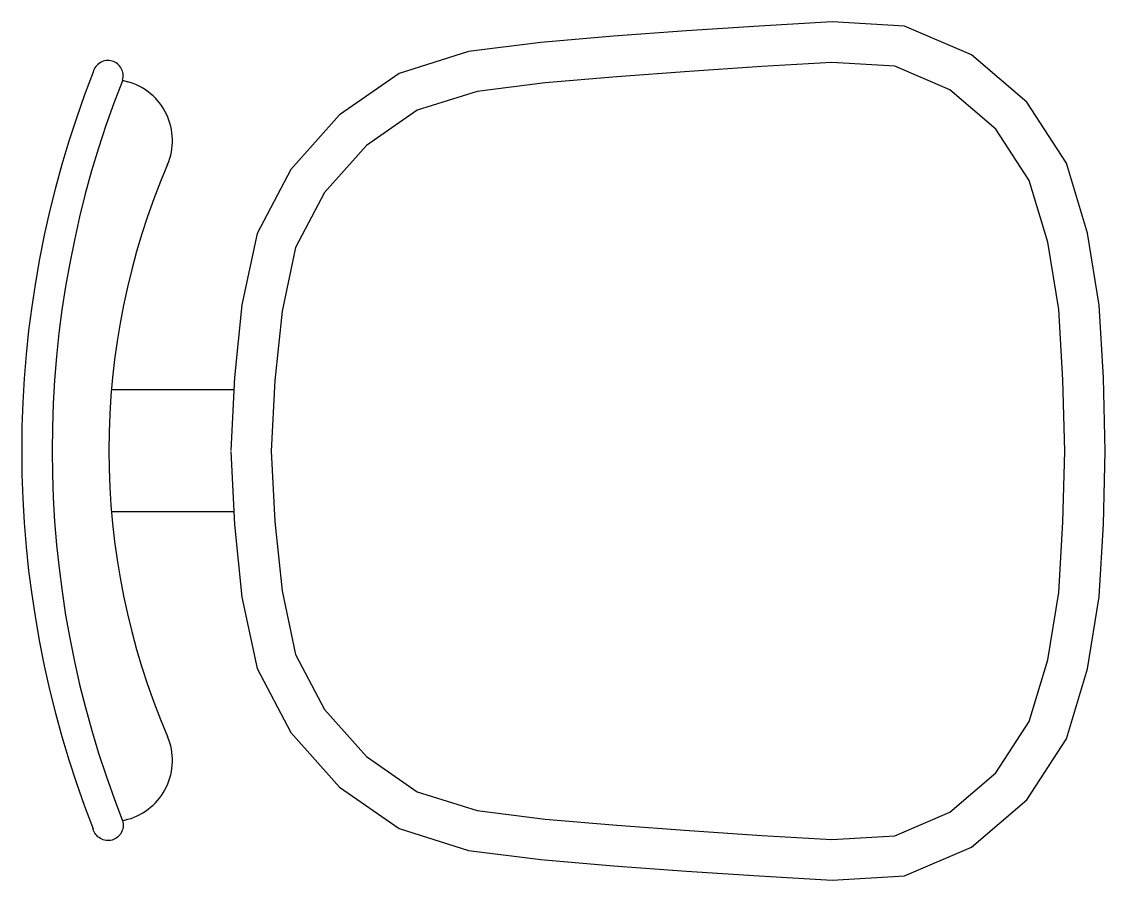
# Model space of a CAD drawing. Header units: millimetres. Extents: x -883.664 to -883.13, y 2732.224 to 2732.647.
import ezdxf

# ---------------------------------------------------------------- set-up
doc = ezdxf.new("R2010")
doc.units = ezdxf.units.MM
doc.header["$LTSCALE"] = 10
doc.layers.add('Móveis_cadeiras', color=2, linetype='Continuous')

msp = doc.modelspace()

# ---------------------------------------------------------------- linework, layer by layer
at = {"layer": 'Móveis_cadeiras'}
for p, q in [((-883.6137996730014, 2732.618265918981), (-883.6111941492171, 2732.617543343286)), ((-883.6192638969084, 2732.465933664126), (-883.559035586774, 2732.465933664126)), ((-883.6192638969083, 2732.405933664125), (-883.559035586774, 2732.405933664125)), ((-883.6137996730014, 2732.25360140927), (-883.6111941492171, 2732.254323984966))]:
    msp.add_line(p, q, dxfattribs=at)
msp.add_lwpolyline([(-883.5605106180332, 2732.435434287956), (-883.5586972190296, 2732.399514474869), (-883.5550046160038, 2732.363747387118), (-883.5475145089284, 2732.328624969974), (-883.5308263782463, 2732.296988956015), (-883.5069182804397, 2732.270172247601), (-883.4775654739093, 2732.249716778194), (-883.4433679649197, 2732.239039106376), (-883.4076940252284, 2732.234542148294), (-883.3718597331153, 2732.231478324838), (-883.3359901054595, 2732.228854352733), (-883.3001064967007, 2732.226427377883), (-883.2642059324049, 2732.224277574967), (-883.2284548282245, 2732.226458390645), (-883.1955411949618, 2732.240681094915), (-883.1682473265734, 2732.263891121563), (-883.1487308032, 2732.294013693474), (-883.1383522430725, 2732.328372166881), (-883.1325510780902, 2732.363848410215), (-883.1304224703583, 2732.399744503859), (-883.1295258516005, 2732.4356988631), (-883.1304224703583, 2732.471653222341), (-883.1325510780902, 2732.507549315985), (-883.1383522430725, 2732.543025559319), (-883.1487308032, 2732.577384032726), (-883.1682473265734, 2732.607506604636), (-883.1955411949618, 2732.630716631284), (-883.2284548282245, 2732.644939335555), (-883.2642059324049, 2732.647120151233), (-883.3001064967007, 2732.644970348317), (-883.3359901054595, 2732.642543373467), (-883.3718597331153, 2732.639919401361), (-883.4076940252284, 2732.636855577905), (-883.4433679649197, 2732.632358619824), (-883.4775654739093, 2732.621680948006), (-883.5069182804397, 2732.601225478599), (-883.5308263782463, 2732.574408770185), (-883.5475145089284, 2732.542772756226), (-883.5550046160038, 2732.507650339082), (-883.5586972190296, 2732.47188325133), (-883.5605106180332, 2732.435963438244)], dxfattribs=at)
for points in [[(-883.6137996730014, 2732.618265918981, 0.09597652276274968), (-883.6135596849892, 2732.621291299536, 0.09741387983438797), (-883.6144618980655, 2732.624142905931, 0.09951798981954652), (-883.6163789864903, 2732.626423483479, 0.1010586971850595), (-883.6189929354477, 2732.627757730663, 0.1010586971849473), (-883.6219207151207, 2732.627960340845, 0.0995179898195365), (-883.6247385649012, 2732.626992877875, 0.09741387983467965), (-883.6269805983162, 2732.625013248206, 0.09597652276289725), (-883.6283330746165, 2732.622296387958, 0.09597652276290856)], [(-883.6137996730014, 2732.25360140927, -0.09597652276274968), (-883.6135596849892, 2732.250576028715, -0.09741387983438797), (-883.6144618980655, 2732.247724422321, -0.09951798981954652), (-883.6163789864903, 2732.245443844772, -0.1010586971850595), (-883.6189929354477, 2732.244109597588, -0.1010586971849473), (-883.6219207151207, 2732.243906987406, -0.0995179898195365), (-883.6247385649012, 2732.244874450376, -0.09741387983467965), (-883.6269805983162, 2732.246854080046, -0.09597652276289725), (-883.6283330746165, 2732.249570940293, -0.09597652276290856)]]:
    msp.add_lwpolyline(points, format="xyb", dxfattribs=at)
at = {"layer": 'Móveis_cadeiras', "color": 1}
msp.add_lwpolyline([(-883.5404985042408, 2732.4356988631), (-883.538749100895, 2732.401046676202), (-883.5352205858815, 2732.366868968705), (-883.5285321845057, 2732.335505889274), (-883.5142746969098, 2732.308477692695), (-883.4935543886933, 2732.285236593877), (-883.4686607663921, 2732.267888653779), (-883.439103434873, 2732.258659809483), (-883.4055906154624, 2732.254435276241), (-883.3702782032436, 2732.251416073392), (-883.3345857093428, 2732.248805059158), (-883.2988339223358, 2732.246387000024), (-883.264217090088, 2732.244314069741), (-883.2331709231509, 2732.246207884468), (-883.2062195294285, 2732.257854174002), (-883.1834376582738, 2732.277227310454), (-883.1670568498989, 2732.302510096162), (-883.1578779551818, 2732.332897048319), (-883.1524550658662, 2732.366059997747), (-883.1504077032466, 2732.400586002335), (-883.1495320695191, 2732.4356988631), (-883.1504077032466, 2732.470811723865), (-883.1524550658662, 2732.505337728453), (-883.1578779551818, 2732.538500677881), (-883.1670568498989, 2732.568887630037), (-883.1834376582738, 2732.594170415746), (-883.2062195294285, 2732.613543552198), (-883.2331709231509, 2732.625189841731), (-883.264217090088, 2732.627083656458), (-883.2988339223358, 2732.625010726175), (-883.3345857093428, 2732.622592667041), (-883.3702782032436, 2732.619981652808), (-883.4055906154624, 2732.616962449959), (-883.439103434873, 2732.612737916717), (-883.4686607663921, 2732.603509072421), (-883.4935543886933, 2732.586161132323), (-883.5142746969098, 2732.562920033504), (-883.5285321845057, 2732.535891836925), (-883.5352205858815, 2732.504528757495), (-883.538749100895, 2732.470351049998)], close=True, dxfattribs=at)
at = {"layer": 'Móveis_cadeiras'}
for centre, radius, start, end in [((-883.1524491834147, 2732.435933664126), 0.5110739112297146, 158.6140008007141, 201.3859991992859), ((-883.1524491834147, 2732.435933664126), 0.4960739112297146, 158.4598087180682, 201.5646344314421), ((-883.6192113004995, 2732.58863442969), 0.03, 336.8238874649853, 74.50000000000183), ((-883.2625230946443, 2732.435933664126), 0.358, 156.8238874649853, 203.1761125350147), ((-883.6192113004995, 2732.283232898561), 0.03, 285.4999999999982, 23.17611253501472)]:
    msp.add_arc(centre, radius, start, end, dxfattribs=at)

doc.saveas('drawing.dxf')
